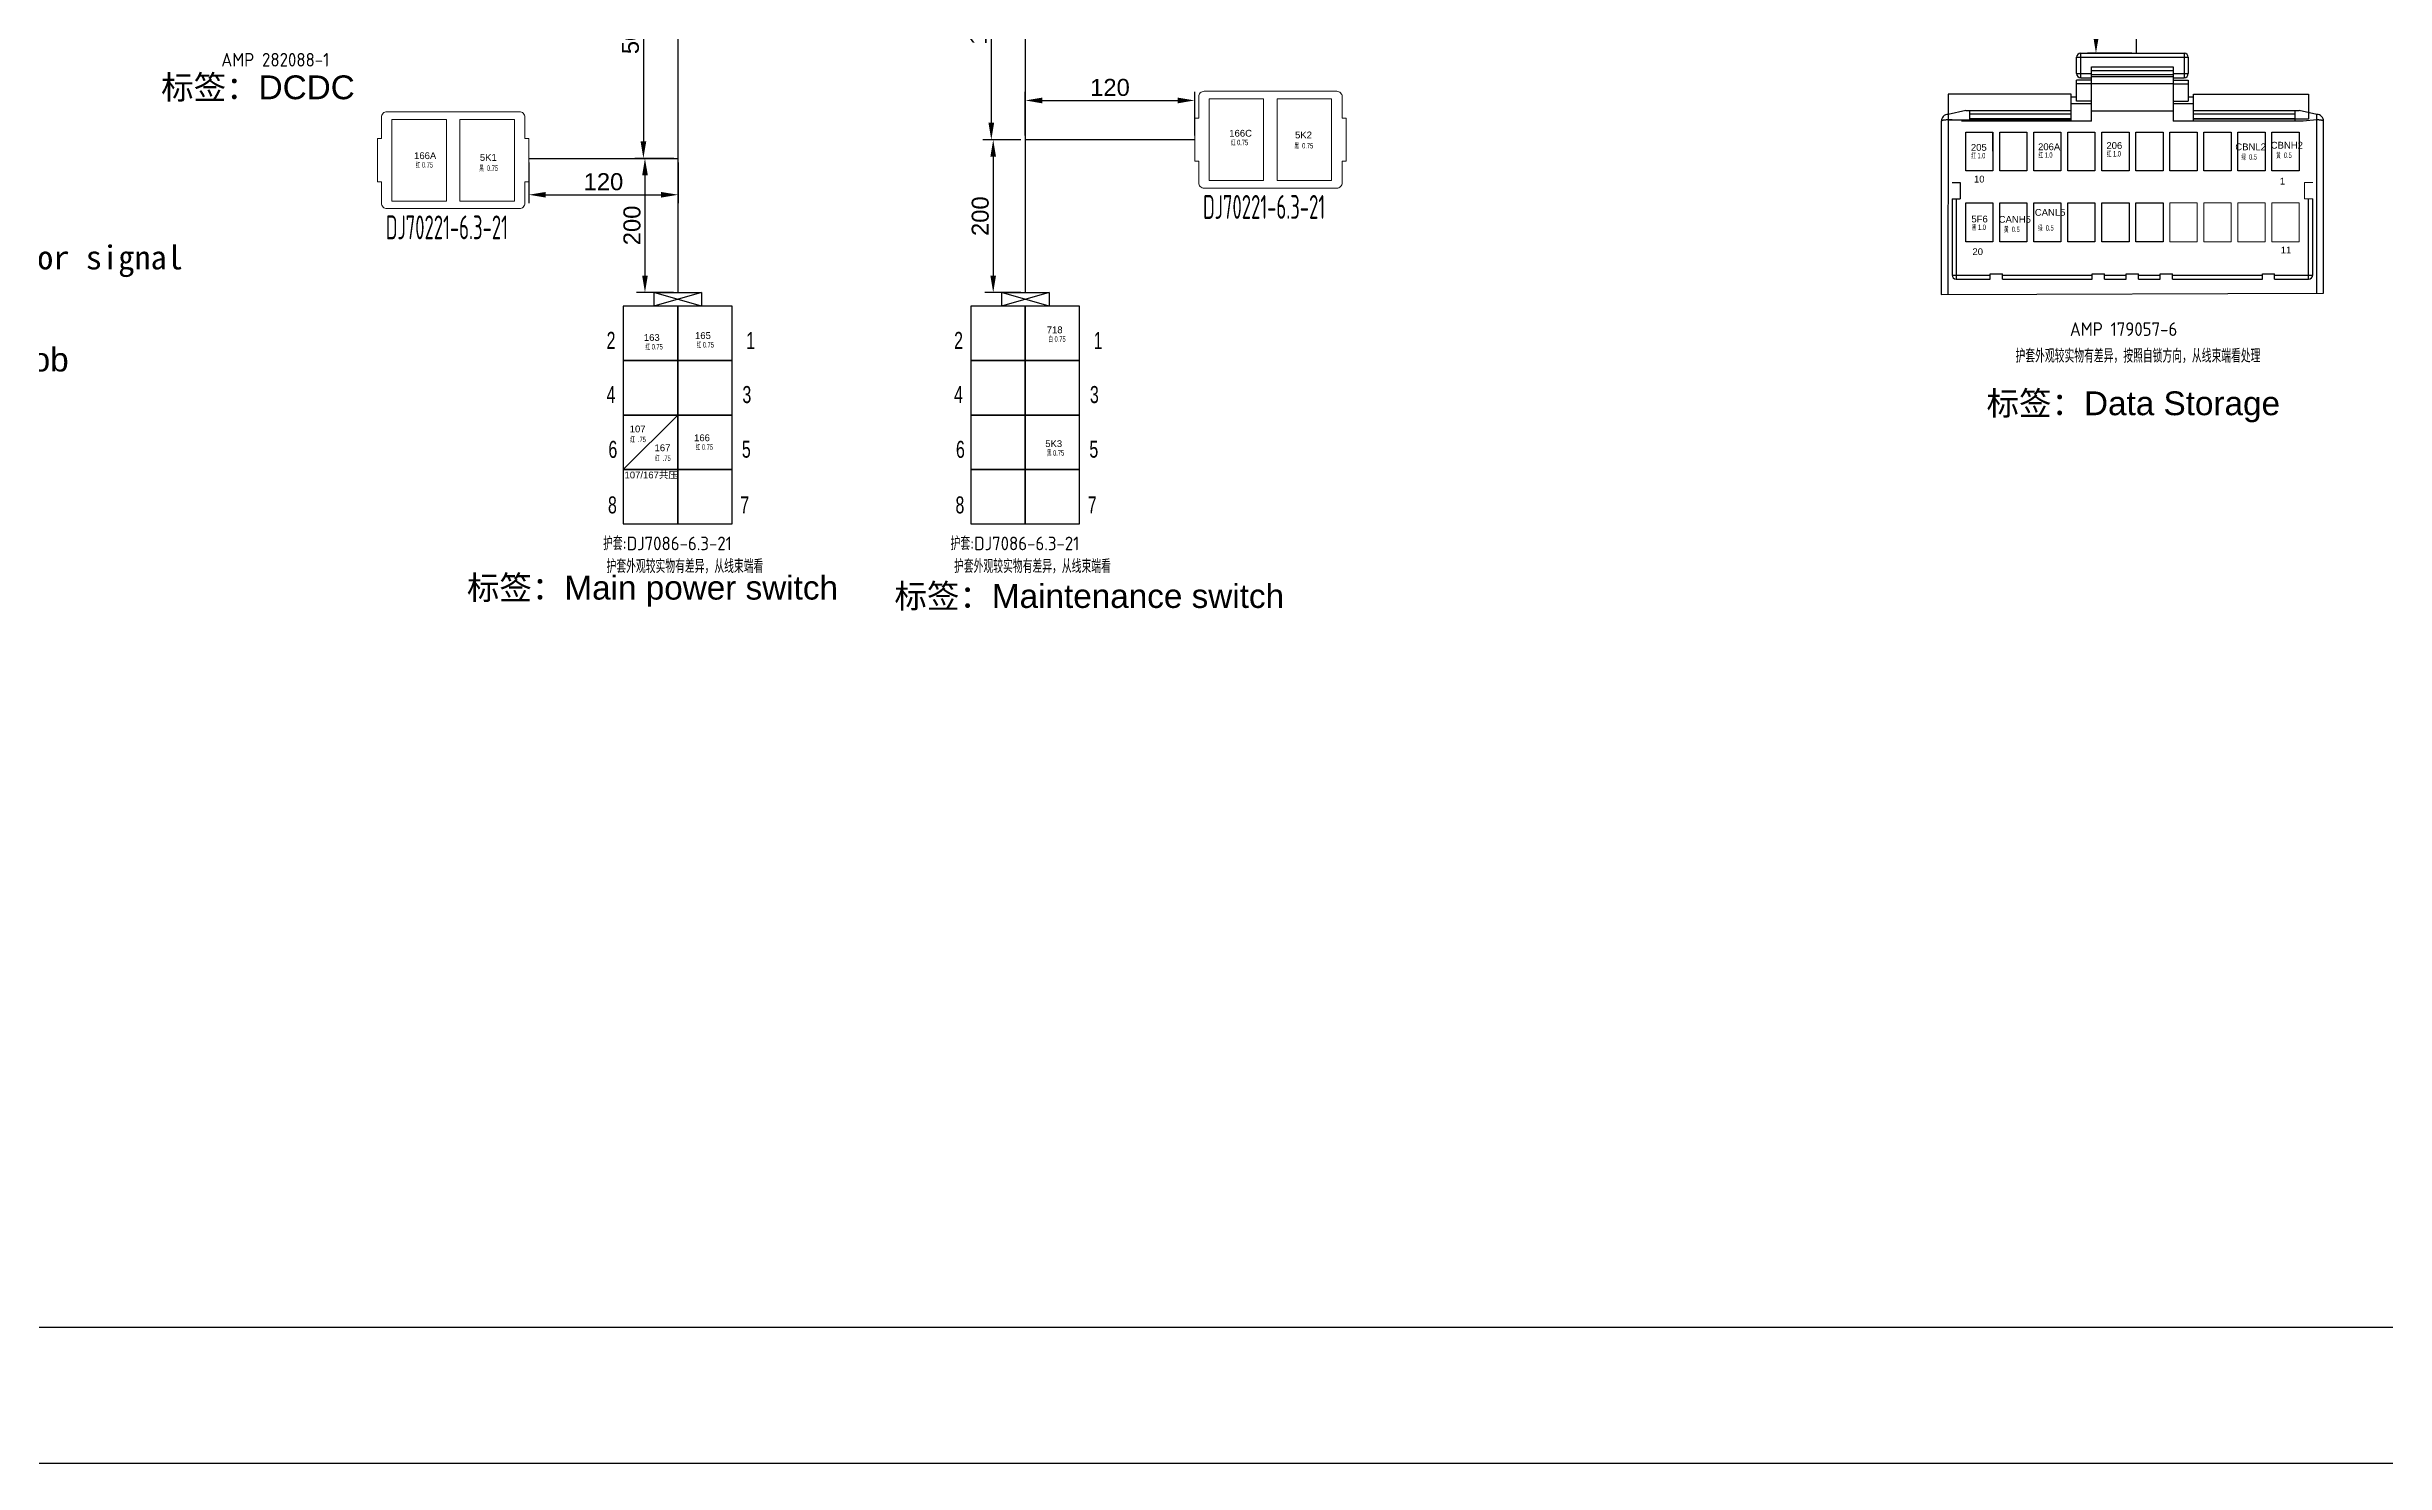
# Model space of a CAD drawing. Header units: millimetres. Extents: x 1638 to 3450, y 1129 to 2069.
# Drawn here: x 2324.8 to 2668.4, y 1129.2 to 1337.4 of the extents above; entities that cross this region are included whole.
import ezdxf

# ---------------------------------------------------------------- set-up
doc = ezdxf.new("R2010")
doc.units = ezdxf.units.MM
doc.layers.add('AM60', color=3, linetype='Continuous', lineweight=25)
doc.layers.add('护套层', color=3, linetype='Continuous', lineweight=0)
for name, color, linetype in [('孔名层', 1, 'Continuous'), ('标题栏', 7, 'Continuous'), ('线色线径', 1, 'Continuous')]:
    doc.layers.add(name, color=color, linetype=linetype)
doc.styles.add('ISO Proportional', font='isocp.shx', dxfattribs={"bigfont": 'gbcbig.shx'})
doc.styles.get("Standard").update_dxf_attribs({"font": 'arial.ttf'})
doc.styles.add('技术要求及剖视用', font='gbenor.shx', dxfattribs={"width": 0.7, "bigfont": 'gbcbig.shx'})
doc.dimstyles.new('ISO-25', dxfattribs={"dimtxt": 2.5, "dimasz": 2.5, "dimexe": 1.25, "dimexo": 0.625, "dimtad": 1, "dimtxsty": 'Standard', "dimcen": 2.5, "dimadec": 0, "dimazin": 0, "dimtfac": 1, "dimtmove": 0, "dimatfit": 3, "dimfxl": 1, "dimarcsym": 0})

# ---------------------------------------------------------------- blocks, each defined once
blk = doc.blocks.new('A$Cd942ce74')
at = {"color": 3}
for p, q in [((2.46, 32), (2.46, 24)), ((10.46, 32), (2.46, 32)), ((13.96, 34), (6.96, 32)), ((6.96, 34), (13.96, 34)), ((6.96, 34), (6.96, 32)), ((13.96, 32), (6.96, 34)), ((10.46, 24), (10.46, 32)), ((10.46, 32), (10.46, 24)), ((18.46, 32), (10.46, 32)), ((13.96, 34), (13.96, 32)), ((18.46, 24), (18.46, 32)), ((2.46, 24), (2.46, 16)), ((10.46, 24), (2.46, 24)), ((2.46, 24), (10.46, 24)), ((10.46, 16), (10.46, 24)), ((10.46, 24), (10.46, 16)), ((18.46, 24), (10.46, 24)), ((10.46, 24), (18.46, 24)), ((18.46, 16), (18.46, 24)), ((2.46, 16), (2.46, 8)), ((10.46, 16), (2.46, 16)), ((2.46, 16), (10.46, 16)), ((10.46, 8), (10.46, 16)), ((10.46, 16), (10.46, 8)), ((18.46, 16), (10.46, 16)), ((10.46, 16), (18.46, 16)), ((18.46, 8), (18.46, 16)), ((2.46, 8), (2.46, 0)), ((10.46, 8), (2.46, 8)), ((2.46, 8), (10.46, 8)), ((10.46, 0), (10.46, 8)), ((10.46, 8), (10.46, 0)), ((18.46, 8), (10.46, 8)), ((10.46, 8), (18.46, 8)), ((18.46, 0), (18.46, 8)), ((2.46, 0), (10.46, 0)), ((10.46, 0), (18.46, 0))]:
    blk.add_line(p, q, dxfattribs=at)
at = {"layer": '孔名层', "color": 1, "width": 0.67}
for s, p in [('2', (0.01, 25.72)), ('1', (20.53, 25.7)), ('4', (0, 17.77)), ('3', (19.97, 17.76)), ('6', (0.28, 9.7)), ('5', (19.89, 9.73)), ('8', (0.21, 1.54)), ('7', (19.65, 1.53))]:
    blk.add_text(s, height=2.5, dxfattribs=at).set_placement(p)
blk = doc.blocks.new('DJ70221-6_3-21-Out2151913532')
for points in [[(10.54, 10.29), (10.54, 13.45, 0.414214), (9.74, 14.25), (-9.74, 14.25, 0.414214), (-10.54, 13.45), (-10.54, 10.29)], [(-10.54, 3.96), (-10.54, 0.8, 0.414214), (-9.74, 0), (9.74, 0, 0.414214), (10.54, 0.8), (10.54, 3.96)]]:
    blk.add_lwpolyline(points, format="xyb")
for points in [[(-1, 1.12), (-9, 1.12), (-9, 13.12), (-1, 13.12)], [(9, 1.12), (1, 1.12), (1, 13.12), (9, 13.12)]]:
    blk.add_lwpolyline(points, close=True)
for points in [[(-10.54, 3.96), (-11.12, 3.96), (-11.12, 10.29), (-10.54, 10.29)], [(10.54, 3.96), (11.12, 3.96), (11.12, 10.29), (10.54, 10.29)]]:
    blk.add_lwpolyline(points)
at = {"layer": '护套层', "style": '技术要求及剖视用', "width": 0.67}
for tag, p, flags in [('备注', (-9.5, 40), 8), ('标号', (-9.5, 36), 8), ('功能', (-10, 32), 8), ('英文功能', (-10, 28), 8), ('编号', (-21, 24), 8), ('护套号', (-10, 24), 8), ('颜色', (11, 24), 9), ('厂家', (13, 24), 9), ('端子', (15, 24), 9), ('统计到BOM', (11, 22), 9), ('客户代号', (-21, 20), 8), ('配件', (-10, 20), 8), ('工序', (11, 18), 9), ('配置', (11, 20), 9), ('编码', (13, 20), 9), ('工位', (13, 18), 9), ('防水栓', (15, 20), 9), ('设计软件', (17.76, 18), 9), ('附件', (-10, 16), 8), ('视图', (11, 16), 9), ('方向', (13, 16), 9), ('盲栓', (15, 16), 9)]:
    blk.add_attdef(tag, p, '', height=3.5, dxfattribs=dict(at, flags=flags))
blk = doc.blocks.new('*D260')
at = {"color": 0, "lineweight": -2, "transparency": 16777216}
for p, q in [((2416.89, 1357.44), (2411.18, 1357.44)), ((2412.43, 1354.94), (2412.43, 1323.48)), ((2416.91, 1320.98), (2411.18, 1320.98))]:
    blk.add_line(p, q, dxfattribs=at)
at = {"color": 0, "transparency": 16777216}
for points in [[(2412.01, 1354.94), (2412.85, 1354.94), (2412.43, 1357.44)], [(2412.01, 1323.48), (2412.85, 1323.48), (2412.43, 1320.98)]]:
    blk.add_solid(points, dxfattribs=at)
at = {"layer": 'Defpoints', "color": 0, "transparency": 16777216}
for p in [(2417.51, 1357.44), (2412.43, 1320.98), (2417.53, 1320.98)]:
    blk.add_point(p, dxfattribs=at)
at = {"color": 3, "transparency": 16777216, "insert": (2410.53, 1339.21), "char_height": 2.5, "attachment_point": 5, "rotation": 90}
blk.add_mtext('500', dxfattribs=at)
blk = doc.blocks.new('*D261')
at = {"color": 0, "lineweight": -2, "transparency": 16777216}
for p, q in [((2395.59, 1320.35), (2395.59, 1314.38)), ((2417.53, 1320.35), (2417.53, 1314.38)), ((2398.09, 1315.63), (2415.03, 1315.63))]:
    blk.add_line(p, q, dxfattribs=at)
at = {"color": 0, "transparency": 16777216}
for points in [[(2398.09, 1316.04), (2398.09, 1315.21), (2395.59, 1315.63)], [(2415.03, 1316.04), (2415.03, 1315.21), (2417.53, 1315.63)]]:
    blk.add_solid(points, dxfattribs=at)
at = {"layer": 'Defpoints', "color": 0, "transparency": 16777216}
for p in [(2395.59, 1320.98), (2417.53, 1320.98), (2417.53, 1315.63)]:
    blk.add_point(p, dxfattribs=at)
at = {"color": 3, "transparency": 16777216, "insert": (2406.56, 1317.53), "char_height": 2.5, "attachment_point": 5}
blk.add_mtext('120', dxfattribs=at)
blk = doc.blocks.new('*D262')
at = {"color": 0, "lineweight": -2, "transparency": 16777216}
for p, q in [((2416.91, 1320.98), (2411.41, 1320.98)), ((2412.66, 1318.48), (2412.66, 1303.75)), ((2416.85, 1301.25), (2411.41, 1301.25))]:
    blk.add_line(p, q, dxfattribs=at)
at = {"color": 0, "transparency": 16777216}
for points in [[(2412.25, 1318.48), (2413.08, 1318.48), (2412.66, 1320.98)], [(2412.25, 1303.75), (2413.08, 1303.75), (2412.66, 1301.25)]]:
    blk.add_solid(points, dxfattribs=at)
at = {"layer": 'Defpoints', "color": 0, "transparency": 16777216}
for p in [(2417.53, 1320.98), (2412.66, 1301.25), (2417.47, 1301.25)]:
    blk.add_point(p, dxfattribs=at)
at = {"color": 3, "transparency": 16777216, "insert": (2410.76, 1311.12), "char_height": 2.5, "attachment_point": 5, "rotation": 90}
blk.add_mtext('200', dxfattribs=at)
blk = doc.blocks.new('*D265')
at = {"color": 0, "lineweight": -2, "transparency": 16777216}
for p, q in [((2631.16, 1395.89), (2624.65, 1395.89)), ((2625.9, 1393.39), (2625.9, 1338.93)), ((2631.16, 1336.43), (2624.65, 1336.43))]:
    blk.add_line(p, q, dxfattribs=at)
at = {"color": 0, "transparency": 16777216}
for points in [[(2625.49, 1393.39), (2626.32, 1393.39), (2625.9, 1395.89)], [(2625.49, 1338.93), (2626.32, 1338.93), (2625.9, 1336.43)]]:
    blk.add_solid(points, dxfattribs=at)
at = {"layer": 'Defpoints', "color": 0, "transparency": 16777216}
for p in [(2631.78, 1395.89), (2625.9, 1336.43), (2631.78, 1336.43)]:
    blk.add_point(p, dxfattribs=at)
at = {"color": 3, "transparency": 16777216, "insert": (2624, 1366.16), "char_height": 2.5, "attachment_point": 5, "rotation": 90}
blk.add_mtext('1200', dxfattribs=at)
blk = doc.blocks.new('A$Ca6ca7e8a')
at = {"layer": '标题栏'}
for p, q in [((20, 20), (1791.69, 20)), ((0, 0), (1811.69, 0))]:
    blk.add_line(p, q, dxfattribs=at)
blk = doc.blocks.new('*D223')
at = {"color": 0, "lineweight": -2, "transparency": 16777216}
for p, q in [((2467.91, 1357.44), (2462.31, 1357.44)), ((2463.56, 1354.94), (2463.56, 1326.21)), ((2467.91, 1323.71), (2462.31, 1323.71))]:
    blk.add_line(p, q, dxfattribs=at)
at = {"color": 0, "transparency": 16777216}
for points in [[(2463.14, 1354.94), (2463.98, 1354.94), (2463.56, 1357.44)], [(2463.14, 1326.21), (2463.98, 1326.21), (2463.56, 1323.71)]]:
    blk.add_solid(points, dxfattribs=at)
at = {"layer": 'Defpoints', "color": 0, "transparency": 16777216}
for p in [(2468.54, 1357.44), (2463.56, 1323.71), (2468.54, 1323.71)]:
    blk.add_point(p, dxfattribs=at)
at = {"color": 3, "transparency": 16777216, "insert": (2461.66, 1340.58), "char_height": 2.5, "attachment_point": 5, "rotation": 90}
blk.add_mtext('100', dxfattribs=at)
blk = doc.blocks.new('*D224')
at = {"color": 0, "lineweight": -2, "transparency": 16777216}
for p, q in [((2467.91, 1323.71), (2462.59, 1323.71)), ((2463.84, 1321.21), (2463.84, 1303.75)), ((2467.91, 1301.25), (2462.59, 1301.25))]:
    blk.add_line(p, q, dxfattribs=at)
at = {"color": 0, "transparency": 16777216}
for points in [[(2463.42, 1321.21), (2464.25, 1321.21), (2463.84, 1323.71)], [(2463.42, 1303.75), (2464.25, 1303.75), (2463.84, 1301.25)]]:
    blk.add_solid(points, dxfattribs=at)
at = {"layer": 'Defpoints', "color": 0, "transparency": 16777216}
for p in [(2468.54, 1323.71), (2463.84, 1301.25), (2468.54, 1301.25)]:
    blk.add_point(p, dxfattribs=at)
at = {"color": 3, "transparency": 16777216, "insert": (2461.94, 1312.48), "char_height": 2.5, "attachment_point": 5, "rotation": 90}
blk.add_mtext('200', dxfattribs=at)
blk = doc.blocks.new('*D225')
at = {"color": 0, "lineweight": -2, "transparency": 16777216}
for p, q in [((2468.54, 1324.34), (2468.54, 1330.74)), ((2493.46, 1324.34), (2493.46, 1330.74)), ((2471.04, 1329.49), (2490.96, 1329.49))]:
    blk.add_line(p, q, dxfattribs=at)
at = {"color": 0, "transparency": 16777216}
for points in [[(2471.04, 1329.9), (2471.04, 1329.07), (2468.54, 1329.49)], [(2490.96, 1329.9), (2490.96, 1329.07), (2493.46, 1329.49)]]:
    blk.add_solid(points, dxfattribs=at)
at = {"layer": 'Defpoints', "color": 0, "transparency": 16777216}
for p in [(2493.46, 1329.49), (2468.54, 1323.71), (2493.46, 1323.71)]:
    blk.add_point(p, dxfattribs=at)
at = {"color": 3, "transparency": 16777216, "insert": (2481, 1331.39), "char_height": 2.5, "attachment_point": 5}
blk.add_mtext('120', dxfattribs=at)

msp = doc.modelspace()

# ---------------------------------------------------------------- linework, layer by layer
for p, q in [((2631.784, 1447.986), (2631.784, 1336.429)), ((2417.534, 1443.897), (2417.47, 1301.255)), ((2468.539, 1357.438), (2468.539, 1301.255)), ((2493.456, 1323.713), (2468.539, 1323.713)), ((2395.589, 1320.976), (2417.534, 1320.976))]:
    msp.add_line(p, q)
at = {"color": 3}
msp.add_line((2417.47, 1283.255), (2409.47, 1275.255), dxfattribs=at)
at = {"layer": 'AM60', "linetype": 'Continuous'}
for p, q in [((2623.056, 1333.429), (2623.056, 1335.829)), ((2623.056, 1335.829), (2639.456, 1335.829)), ((2623.056, 1333.429), (2625.256, 1333.429)), ((2623.656, 1332.829), (2623.656, 1336.429)), ((2623.656, 1336.429), (2638.856, 1336.429)), ((2625.256, 1326.429), (2625.256, 1334.429)), ((2625.256, 1334.429), (2637.256, 1334.429)), ((2637.256, 1333.829), (2625.256, 1333.829)), ((2637.256, 1334.429), (2637.256, 1326.429)), ((2637.256, 1333.429), (2639.456, 1333.429)), ((2638.856, 1336.429), (2638.856, 1332.829)), ((2639.456, 1335.829), (2639.456, 1333.429)), ((2622.256, 1326.429), (2622.256, 1330.429)), ((2622.256, 1330.029), (2623.056, 1330.029)), ((2623.056, 1329.37), (2623.056, 1332.487)), ((2625.256, 1332.487), (2623.056, 1332.487)), ((2625.256, 1331.942), (2623.056, 1331.942)), ((2623.656, 1332.829), (2625.256, 1332.829)), ((2637.256, 1333.229), (2625.256, 1333.229)), ((2625.256, 1333.029), (2637.256, 1333.029)), ((2625.256, 1331.961), (2637.256, 1331.961)), ((2637.256, 1332.829), (2638.856, 1332.829)), ((2637.256, 1332.487), (2639.456, 1332.487)), ((2637.256, 1331.942), (2639.456, 1331.942)), ((2639.456, 1332.487), (2639.456, 1329.37)), ((2639.456, 1330.029), (2640.256, 1330.029)), ((2640.256, 1326.429), (2640.256, 1330.429)), ((2604.156, 1327.429), (2604.152, 1300.986)), ((2606.756, 1328.029), (2604.156, 1327.429)), ((2604.756, 1326.629), (2604.156, 1326.629)), ((2606.756, 1328.029), (2622.256, 1328.029)), ((2607.356, 1326.429), (2607.356, 1328.029)), ((2607.356, 1327.529), (2622.256, 1327.529)), ((2607.356, 1326.817), (2622.256, 1326.817)), ((2622.256, 1329.029), (2625.256, 1329.029)), ((2625.256, 1329.37), (2623.056, 1329.37)), ((2625.256, 1327.971), (2637.256, 1327.971)), ((2637.256, 1329.37), (2639.456, 1329.37)), ((2637.256, 1329.029), (2640.256, 1329.029)), ((2640.256, 1328.029), (2655.756, 1328.029)), ((2640.256, 1327.529), (2655.156, 1327.529)), ((2640.256, 1326.817), (2655.156, 1326.817)), ((2655.156, 1326.429), (2655.156, 1328.029)), ((2658.356, 1327.429), (2655.756, 1328.029)), ((2658.356, 1326.629), (2656.356, 1326.429)), ((2658.356, 1301.145), (2658.356, 1327.429)), ((2603.156, 1326.429), (2603.155, 1300.983)), ((2625.256, 1326.429), (2606.156, 1326.429)), ((2610.756, 1322.029), (2610.756, 1324.829)), ((2656.356, 1326.429), (2637.256, 1326.429)), ((2659.354, 1301.148), (2659.356, 1326.429)), ((2604.756, 1317.429), (2605.956, 1317.429)), ((2605.956, 1317.429), (2605.956, 1315.029)), ((2604.756, 1315.029), (2604.756, 1303.829)), ((2604.756, 1315.029), (2605.956, 1315.029)), ((2605.356, 1315.029), (2605.356, 1303.229)), ((2657.156, 1303.229), (2657.156, 1315.029)), ((2657.756, 1303.829), (2657.756, 1315.029)), ((2604.756, 1303.829), (2610.356, 1303.829)), ((2605.356, 1303.229), (2610.356, 1303.229)), ((2610.356, 1303.229), (2610.356, 1304.029)), ((2610.356, 1304.029), (2612.156, 1304.029)), ((2612.156, 1303.229), (2612.156, 1304.029)), ((2612.156, 1303.829), (2625.356, 1303.829)), ((2612.156, 1303.229), (2625.356, 1303.229)), ((2625.356, 1304.029), (2627.156, 1304.029)), ((2625.356, 1303.229), (2625.356, 1304.029)), ((2627.156, 1303.229), (2627.156, 1304.029)), ((2627.156, 1303.829), (2630.356, 1303.829)), ((2627.156, 1303.229), (2630.356, 1303.229)), ((2630.356, 1304.029), (2632.156, 1304.029)), ((2630.356, 1303.229), (2630.356, 1304.029)), ((2632.156, 1303.229), (2632.156, 1304.029)), ((2632.156, 1303.829), (2635.356, 1303.829)), ((2632.156, 1303.229), (2635.356, 1303.229)), ((2635.356, 1304.029), (2637.156, 1304.029)), ((2635.356, 1303.229), (2635.356, 1304.029)), ((2637.156, 1303.229), (2637.156, 1304.029)), ((2637.156, 1303.829), (2650.356, 1303.829)), ((2637.156, 1303.229), (2650.356, 1303.229)), ((2650.356, 1304.029), (2652.156, 1304.029)), ((2650.356, 1303.229), (2650.356, 1304.029)), ((2652.156, 1303.229), (2652.156, 1304.029)), ((2652.156, 1303.829), (2657.756, 1303.829)), ((2652.156, 1303.229), (2657.156, 1303.229)), ((2603.156, 1300.983), (2659.356, 1301.148))]:
    msp.add_line(p, q, dxfattribs=at)
at = {"layer": 'AM60', "lineweight": 5}
for p, q in [((2656.556, 1317.429), (2657.756, 1317.429)), ((2656.556, 1315.029), (2656.556, 1317.429)), ((2656.556, 1315.029), (2657.756, 1315.029))]:
    msp.add_line(p, q, dxfattribs=at)
at = {"layer": 'AM60', "linetype": 'Continuous'}
for points in [[(2604.156, 1326.629), (2622.256, 1326.629), (2622.256, 1330.429), (2604.156, 1330.429)], [(2657.156, 1326.749), (2640.256, 1326.749), (2640.256, 1330.429), (2657.156, 1330.429)]]:
    msp.add_lwpolyline(points, close=True, dxfattribs=at)
at = {"layer": 'AM60'}
for points in [[(2606.756, 1324.829), (2610.756, 1324.829), (2610.756, 1319.129), (2606.756, 1319.129)], [(2611.756, 1324.829), (2615.756, 1324.829), (2615.756, 1319.129), (2611.756, 1319.129)], [(2616.756, 1324.829), (2620.756, 1324.829), (2620.756, 1319.129), (2616.756, 1319.129)], [(2621.756, 1324.829), (2625.756, 1324.829), (2625.756, 1319.129), (2621.756, 1319.129)], [(2626.756, 1324.829), (2630.756, 1324.829), (2630.756, 1319.129), (2626.756, 1319.129)], [(2631.756, 1324.829), (2635.756, 1324.829), (2635.756, 1319.129), (2631.756, 1319.129)], [(2636.756, 1324.829), (2640.756, 1324.829), (2640.756, 1319.129), (2636.756, 1319.129)], [(2641.756, 1324.829), (2645.756, 1324.829), (2645.756, 1319.129), (2641.756, 1319.129)], [(2646.756, 1324.829), (2650.756, 1324.829), (2650.756, 1319.129), (2646.756, 1319.129)], [(2651.756, 1324.829), (2655.756, 1324.829), (2655.756, 1319.129), (2651.756, 1319.129)], [(2606.756, 1314.429), (2610.756, 1314.429), (2610.756, 1308.729), (2606.756, 1308.729)], [(2611.756, 1314.429), (2615.756, 1314.429), (2615.756, 1308.729), (2611.756, 1308.729)], [(2616.756, 1314.429), (2620.756, 1314.429), (2620.756, 1308.729), (2616.756, 1308.729)], [(2621.756, 1314.429), (2625.756, 1314.429), (2625.756, 1308.729), (2621.756, 1308.729)], [(2626.756, 1314.429), (2630.756, 1314.429), (2630.756, 1308.729), (2626.756, 1308.729)], [(2631.756, 1314.429), (2635.756, 1314.429), (2635.756, 1308.729), (2631.756, 1308.729)]]:
    msp.add_lwpolyline(points, close=True, dxfattribs=at)
at = {"layer": 'AM60', "lineweight": 5}
for points in [[(2636.756, 1314.429), (2640.756, 1314.429), (2640.756, 1308.729), (2636.756, 1308.729)], [(2641.756, 1314.429), (2645.756, 1314.429), (2645.756, 1308.729), (2641.756, 1308.729)], [(2646.756, 1314.429), (2650.756, 1314.429), (2650.756, 1308.729), (2646.756, 1308.729)], [(2651.756, 1314.429), (2655.756, 1314.429), (2655.756, 1308.729), (2651.756, 1308.729)]]:
    msp.add_lwpolyline(points, close=True, dxfattribs=at)
at = {"layer": 'AM60', "linetype": 'Continuous'}
for centre, radius, start, end in [((2623.656, 1335.829), 0.6, 90, 180), ((2623.656, 1333.429), 0.6, 180, 270), ((2638.856, 1335.829), 0.6, 0, 90), ((2638.856, 1333.429), 0.6, 270, 0), ((2604.156, 1326.429), 1, 90, 180.07076), ((2658.356, 1326.429), 1, 359.93289, 90), ((2605.356, 1303.829), 0.6, 180, 270), ((2657.156, 1303.829), 0.6, 270, 0)]:
    msp.add_arc(centre, radius, start, end, dxfattribs=at)
for points, knots in [([(2604.156, 1326.629), (2604.09, 1326.629), (2603.961, 1326.627), (2603.775, 1326.616), (2603.603, 1326.598), (2603.473, 1326.577), (2603.382, 1326.556), (2603.324, 1326.541), (2603.274, 1326.524), (2603.233, 1326.507), (2603.2, 1326.489), (2603.176, 1326.47), (2603.16, 1326.451), (2603.156, 1326.436), (2603.156, 1326.429)], [0, 0, 0, 0, 0.1875742, 0.3678781, 0.5339832, 0.679957, 0.7438425, 0.8009831, 0.8510784, 0.8939636, 0.9295901, 0.9580787, 0.9804775, 1, 1, 1, 1]), ([(2659.356, 1326.429), (2659.356, 1326.436), (2659.352, 1326.451), (2659.336, 1326.47), (2659.312, 1326.489), (2659.279, 1326.507), (2659.237, 1326.524), (2659.188, 1326.541), (2659.13, 1326.556), (2659.038, 1326.577), (2658.908, 1326.598), (2658.737, 1326.616), (2658.55, 1326.627), (2658.421, 1326.629), (2658.356, 1326.629)], [0, 0, 0, 0, 0.0194976, 0.0419016, 0.0704013, 0.1060286, 0.1489121, 0.199008, 0.2561503, 0.3200368, 0.4660119, 0.6321186, 0.8124246, 1, 1, 1, 1])]:
    msp.add_open_spline(points, degree=3, knots=knots, dxfattribs=at)

# ---------------------------------------------------------------- block references
for name, p in [('A$Ca6ca7e8a', (1637.93, 1129.198)), ('A$Cd942ce74', (2407.014, 1267.255)), ('A$Cd942ce74', (2458.083, 1267.255))]:
    msp.add_blockref(name, p)
at = {"layer": '护套层'}
ref = msp.add_blockref('DJ70221-6_3-21-Out2151913532', (2504.573, 1316.589), dxfattribs=at)
ref.add_attrib('护套号', 'DJ70221-6.3-21', (2494.667, 1312.089), dxfattribs={"height": 3.5, "style": '技术要求及剖视用', "width": 0.67})
ref = msp.add_blockref('DJ70221-6_3-21-Out2151913532', (2384.472, 1313.589), dxfattribs=at)
ref.add_attrib('护套号', 'DJ70221-6.3-21', (2374.565, 1309.089), dxfattribs={"height": 3.5, "style": '技术要求及剖视用', "width": 0.67})

# ---------------------------------------------------------------- texts
at = {"layer": 'AM60', "color": 3, "style": 'ISO Proportional'}
for s, p in [('AMP 282088-1 ', (2350.395, 1334.468)), ('护套:DJ7086-6.3-21', (2406.504, 1263.381)), ('护套:DJ7086-6.3-21', (2457.572, 1263.381)), ('护套外观较实物有差异，从线束端看', (2407.014, 1260.022)), ('护套外观较实物有差异，从线束端看', (2458.083, 1260.022))]:
    msp.add_text(s, height=2, dxfattribs=at).set_placement(p)
at = {"layer": 'AM60', "color": 6, "lineweight": 5}
for s, p in [('166C', (2498.529, 1324.167)), ('718', (2471.704, 1295.274)), ('5K3', (2471.485, 1278.548))]:
    msp.add_text(s, height=1, dxfattribs=at).set_placement(p)
at = {"layer": 'AM60', "lineweight": 5}
for s, p in [('205', (2607.515, 1322.093)), ('206A', (2617.386, 1322.176)), ('206', (2627.429, 1322.364)), ('CBNL2', (2646.379, 1322.167)), ('CBNH2', (2651.583, 1322.408)), ('166A', (2378.729, 1320.866)), ('CANL5', (2616.911, 1312.541)), ('5F6', (2607.59, 1311.562)), ('CANH5', (2611.604, 1311.514)), ('163', (2412.495, 1294.149)), ('165', (2420.015, 1294.436)), ('107', (2410.419, 1280.71)), ('167', (2414.07, 1277.939)), ('166', (2419.876, 1279.409)), ('107/167共压', (2409.654, 1273.941))]:
    msp.add_text(s, height=1, dxfattribs=at).set_placement(p)
at = {"layer": 'AM60', "color": 1}
for s, p in [('10', (2607.969, 1317.424)), ('1', (2652.921, 1317.129)), ('20', (2607.742, 1306.762)), ('11', (2653.05, 1307.003))]:
    msp.add_text(s, height=1, dxfattribs=at).set_placement(p)
at = {"layer": 'AM60', "color": 6, "style": 'ISO Proportional'}
for s, p in [('AMP 179057-6', (2622.061, 1294.879)), ('护套外观较实物有差异，按照自锁方向，从线束端看处理', (2614.072, 1290.948))]:
    msp.add_text(s, height=2, dxfattribs=at).set_placement(p)
at = {"layer": 'AM60', "char_height": 3.5, "attachment_point": 1}
for s, width, heights, insert in [('{\\fSimSun|b0|i0|c134|p2;\\C3;标签：\\fArial|b0|i0|c0|p34;DCDC}', 75.78566, [35.837], (2341.565, 1333.169)), ('{\\fSimSun|b0|i0|c134|p2;\\C3;标签：Main motor signal}', 62.06786, [0], (2289.971, 1308.165)), ('{\\fSimSun|b0|i0|c134|p2;\\C3;标签：\\fArial|b0|i0|c0|p34;Speed control knob}', 61.38206, [0], (2271.517, 1293.157)), ('{\\fSimSun|b0|i0|c134|p2;\\C3;标签：\\fArial|b0|i0|c0|p34;Data Storage}', 66.92058, [35.837], (2609.82, 1286.729)), ('{\\fSimSun|b0|i0|c134|p2;\\C3;标签：\\fArial|b0|i0|c0|p34;Main power switch}', 66.92058, [35.837], (2386.496, 1259.63)), ('{\\fSimSun|b0|i0|c134|p2;\\C3;标签：\\fArial|b0|i0|c0|p34;Maintenance switch}', 66.92058, [35.837], (2449.326, 1258.402))]:
    msp.add_mtext_dynamic_manual_height_columns(s, width=width, gutter_width=12.5, heights=heights, dxfattribs=dict(at, insert=insert))
at = {"layer": 'AM60', "color": 6, "lineweight": 5, "insert": (2508.197, 1324.914), "char_height": 1, "width": 2.90576, "attachment_point": 1}
msp.add_mtext('5K2', dxfattribs=at)
at = {"layer": 'AM60', "lineweight": 5, "insert": (2388.397, 1321.613), "char_height": 1, "width": 2.90576, "attachment_point": 1}
msp.add_mtext('5K1', dxfattribs=at)
at = {"layer": '线色线径', "lineweight": 5, "width": 0.6}
for s, p in [('红 0.75', (2498.775, 1322.91)), ('黑  0.75', (2508.105, 1322.434)), ('红 0.75', (2378.975, 1319.609)), ('黑  0.75', (2388.305, 1319.133)), ('红 1.0', (2607.577, 1320.979)), ('红 1.0', (2617.448, 1321.062)), ('红 1.0', (2627.491, 1321.25)), ('绿  0.5', (2647.261, 1320.788)), ('黄  0.5', (2652.37, 1321.033)), ('黑 1.0', (2607.653, 1310.449)), ('黄  0.5', (2612.391, 1310.139)), ('绿  0.5', (2617.384, 1310.356)), ('红 0.75', (2412.742, 1292.892)), ('红 0.75', (2420.261, 1293.179)), ('白 0.75', (2471.95, 1294.017)), ('红  .75', (2410.495, 1279.272)), ('红 0.75', (2420.122, 1278.152)), ('红  .75', (2414.145, 1276.5)), ('黑 0.75', (2471.731, 1277.291))]:
    msp.add_text(s, height=0.8, dxfattribs=at).set_placement(p)

# ---------------------------------------------------------------- dimensions: what is measured, and where the dimension line sits
at = {"color": 1}
for base, p1, p2, text, picture, middle in [((2625.902, 1336.429), (2631.784, 1395.889), (2631.784, 1336.429), '1200', '*D265', (2624, 1366.159)), ((2412.431, 1320.976), (2417.513, 1357.438), (2417.534, 1320.976), '500', '*D260', (2410.529, 1339.207)), ((2463.558, 1323.713), (2468.539, 1357.438), (2468.539, 1323.713), '100', '*D223', (2461.657, 1340.575)), ((2463.837, 1301.255), (2468.539, 1323.713), (2468.539, 1301.255), '200', '*D224', (2461.936, 1312.484)), ((2412.662, 1301.255), (2417.534, 1320.976), (2417.47, 1301.255), '200', '*D262', (2410.761, 1311.115))]:
    dim = msp.add_linear_dim(base=base, p1=p1, p2=p2, angle=90, text=text, dimstyle='ISO-25', override={"dimclrt": 3}, dxfattribs=at)
    dim.commit()
    dim.dimension.update_dxf_attribs({"geometry": picture, "text_midpoint": middle})
for base, p1, p2, picture, middle in [((2493.456, 1329.488), (2468.539, 1323.713), (2493.456, 1323.713), '*D225', (2480.998, 1331.389)), ((2417.534, 1315.626), (2395.589, 1320.976), (2417.534, 1320.976), '*D261', (2406.562, 1317.528))]:
    dim = msp.add_linear_dim(base=base, p1=p1, p2=p2, text='120', dimstyle='ISO-25', override={"dimclrt": 3}, dxfattribs=at)
    dim.commit()
    dim.dimension.update_dxf_attribs({"geometry": picture, "text_midpoint": middle})

doc.saveas('drawing.dxf')
